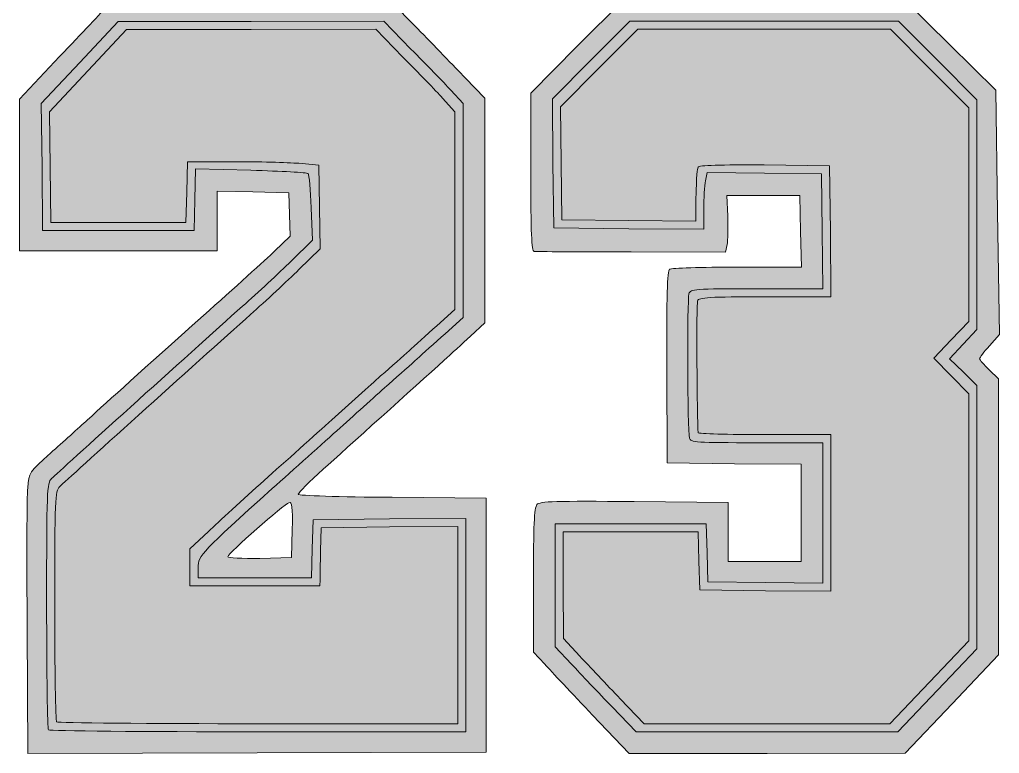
# Model space of a CAD drawing. Header units: centimetres. Extents: x 7.9 to 21.8, y 3.3 to 17.7.
# Drawn here: x 9.93 to 19.51, y 3.32 to 10.51 of the extents above; entities that cross this region are included whole.
import ezdxf

# ---------------------------------------------------------------- set-up
doc = ezdxf.new("R2010")
doc.units = ezdxf.units.CM
doc.header["$MEASUREMENT"] = 0
doc.layers.add('letras', color=7, linetype='Continuous')

msp = doc.modelspace()

# ---------------------------------------------------------------- hatches: boundary and pattern name
at = {"layer": 'letras', "true_color": 0xffffff}
h = msp.add_hatch(color=7, dxfattribs=at)
h.dxf.hatch_style = 2
edge = h.paths.add_edge_path()
edge.add_spline(control_points=[(10.0016, 4.5425), (9.9962, 5.2172), (9.9988, 5.8363), (10.0068, 5.9211), (10.02, 6.0719), (10.02, 6.0719), (10.2317, 6.2623), (10.3482, 6.3655), (10.5095, 6.511), (10.5915, 6.5852), (10.8058, 6.7836), (11.1181, 7.064), (11.7266, 7.6091), (12.0257, 7.8736), (12.3378, 8.1595), (12.4225, 8.2388), (12.4225, 8.2388), (12.5759, 8.3844), (12.5759, 8.3844), (12.5759, 8.3844), (12.5681, 8.5986), (12.5681, 8.5986), (12.5681, 8.5986), (12.56, 8.8103), (12.56, 8.8103), (12.56, 8.8103), (12.2109, 8.8183), (12.2109, 8.8183), (12.2109, 8.8183), (11.8589, 8.8261), (11.8589, 8.8261), (11.8589, 8.8261), (11.8589, 8.2414), (11.8589, 8.2414), (11.8589, 8.2414), (9.9274, 8.2414), (9.9274, 8.2414), (9.9274, 8.2414), (9.9274, 9.7283), (9.9274, 9.7283), (9.9274, 9.7283), (10.3191, 10.1438), (10.3191, 10.1438), (10.536, 10.3713), (10.7396, 10.5882), (10.7741, 10.6279), (10.7741, 10.6279), (10.8376, 10.7021), (10.8376, 10.7021), (10.8376, 10.7021), (13.5442, 10.7021), (13.5442, 10.7021), (13.5442, 10.7021), (13.822, 10.4163), (13.822, 10.4163), (13.973, 10.2603), (14.1846, 10.0432), (14.2878, 9.9348), (14.2878, 9.9348), (14.4783, 9.7363), (14.4783, 9.7363), (14.4783, 9.7363), (14.4783, 7.5351), (14.4783, 7.5351), (14.4783, 7.5351), (14.338, 7.4054), (14.338, 7.4054), (14.2614, 7.3339), (14.1449, 7.228), (14.0814, 7.1699), (13.7904, 6.9079), (13.1209, 6.3048), (12.8988, 6.1035), (12.7637, 5.9819), (12.6527, 5.8708), (12.6527, 5.8576), (12.6527, 5.8444), (13.0575, 5.8311), (13.5735, 5.8285), (13.5735, 5.8285), (14.4915, 5.8205), (14.4915, 5.8205), (14.4915, 5.8205), (14.4915, 3.3334), (14.4915, 3.3334), (14.4915, 3.3334), (12.2506, 3.3254), (12.2506, 3.3254), (12.2506, 3.3254), (10.0068, 3.3202), (10.0068, 3.3202), (10.0068, 3.3202), (10.0016, 4.5425), (10.0016, 4.5425)], knot_values=[0, 0, 0, 0, 1, 1, 1, 2, 2, 2, 3, 3, 3, 4, 4, 4, 5, 5, 5, 6, 6, 6, 7, 7, 7, 8, 8, 8, 9, 9, 9, 10, 10, 10, 11, 11, 11, 12, 12, 12, 13, 13, 13, 14, 14, 14, 15, 15, 15, 16, 16, 16, 17, 17, 17, 18, 18, 18, 19, 19, 19, 20, 20, 20, 21, 21, 21, 22, 22, 22, 23, 23, 23, 24, 24, 24, 25, 25, 25, 26, 26, 26, 27, 27, 27, 28, 28, 28, 29, 29, 29, 30, 30, 30, 31, 31, 31, 31], degree=3, periodic=1)
edge = h.paths.add_edge_path()
edge.add_spline(control_points=[(14.2137, 4.577), (14.2137, 4.577), (14.2137, 5.5427), (14.2137, 5.5427), (14.2137, 5.5427), (13.547, 5.5375), (13.547, 5.5375), (13.547, 5.5375), (12.8775, 5.5295), (12.8775, 5.5295), (12.8775, 5.5295), (12.8723, 5.3046), (12.8723, 5.3046), (12.8695, 5.1803), (12.8669, 5.0532), (12.8669, 5.0187), (12.8669, 5.0187), (12.8643, 4.9606), (12.8643, 4.9606), (12.8643, 4.9606), (11.5943, 4.9606), (11.5943, 4.9606), (11.5943, 4.9606), (11.5943, 5.323), (11.5943, 5.323), (11.5943, 5.323), (11.7743, 5.4924), (11.7743, 5.4924), (11.8721, 5.585), (12.1183, 5.8125), (12.3193, 5.9925), (12.523, 6.1751), (12.822, 6.4423), (12.9834, 6.5878), (13.1447, 6.7333), (13.359, 6.9265), (13.4596, 7.0164), (13.5629, 7.1063), (13.6871, 7.2176), (13.7374, 7.2625), (13.7878, 7.3102), (13.9094, 7.4186), (14.01, 7.5086), (14.01, 7.5086), (14.1872, 7.6674), (14.1872, 7.6674), (14.1872, 7.6674), (14.1872, 9.6041), (14.1872, 9.6041), (14.1872, 9.6041), (14.0656, 9.7363), (14.0656, 9.7363), (13.9994, 9.8105), (13.8248, 9.9903), (13.6765, 10.1384), (13.6765, 10.1384), (13.4119, 10.411), (13.4119, 10.411), (13.4119, 10.411), (12.1922, 10.4084), (12.1922, 10.4084), (12.1922, 10.4084), (10.9725, 10.4084), (10.9725, 10.4084), (10.9725, 10.4084), (10.5969, 10.0061), (10.5969, 10.0061), (10.5969, 10.0061), (10.2185, 9.6041), (10.2185, 9.6041), (10.2185, 9.6041), (10.2265, 9.0617), (10.2265, 9.0617), (10.2265, 9.0617), (10.2317, 8.5193), (10.2317, 8.5193), (10.2317, 8.5193), (11.5546, 8.5193), (11.5546, 8.5193), (11.5546, 8.5193), (11.5626, 8.8155), (11.5626, 8.8155), (11.5626, 8.8155), (11.5705, 9.1146), (11.5705, 9.1146), (11.5705, 9.1146), (12.015, 9.1146), (12.015, 9.1146), (12.2584, 9.1146), (12.5494, 9.1066), (12.6579, 9.0987), (12.6579, 9.0987), (12.8563, 9.0801), (12.8563, 9.0801), (12.8563, 9.0801), (12.8617, 8.67), (12.8617, 8.67), (12.8617, 8.67), (12.8669, 8.2599), (12.8669, 8.2599), (12.8669, 8.2599), (12.6607, 8.0588), (12.6607, 8.0588), (12.5468, 7.9478), (12.3352, 7.7494), (12.187, 7.6197), (11.6685, 7.154), (10.4063, 6.0163), (10.3191, 5.9316), (10.274, 5.8893), (10.2714, 5.8153), (10.2714, 4.7674), (10.2714, 4.151), (10.2794, 3.6377), (10.2899, 3.6297), (10.2979, 3.6192), (11.1868, 3.6112), (12.261, 3.6112), (12.261, 3.6112), (14.2137, 3.6112), (14.2137, 3.6112), (14.2137, 3.6112), (14.2137, 4.577), (14.2137, 4.577)], knot_values=[0, 0, 0, 0, 1, 1, 1, 2, 2, 2, 3, 3, 3, 4, 4, 4, 5, 5, 5, 6, 6, 6, 7, 7, 7, 8, 8, 8, 9, 9, 9, 10, 10, 10, 11, 11, 11, 12, 12, 12, 13, 13, 13, 14, 14, 14, 15, 15, 15, 16, 16, 16, 17, 17, 17, 18, 18, 18, 19, 19, 19, 20, 20, 20, 21, 21, 21, 22, 22, 22, 23, 23, 23, 24, 24, 24, 25, 25, 25, 26, 26, 26, 27, 27, 27, 28, 28, 28, 29, 29, 29, 30, 30, 30, 31, 31, 31, 32, 32, 32, 33, 33, 33, 34, 34, 34, 35, 35, 35, 36, 36, 36, 37, 37, 37, 38, 38, 38, 39, 39, 39, 40, 40, 40, 41, 41, 41, 41], degree=3, periodic=1)
edge = h.paths.add_edge_path()
edge.add_spline(control_points=[(12.5945, 5.511), (12.5997, 5.7385), (12.5945, 5.7834), (12.5627, 5.7756), (12.5178, 5.765), (11.9647, 5.2781), (11.9647, 5.2464), (11.9647, 5.2358), (12.105, 5.2278), (12.277, 5.2304), (12.277, 5.2304), (12.5865, 5.2384), (12.5865, 5.2384), (12.5865, 5.2384), (12.5945, 5.511), (12.5945, 5.511)], knot_values=[0, 0, 0, 0, 1, 1, 1, 2, 2, 2, 3, 3, 3, 4, 4, 4, 5, 5, 5, 5], degree=3, periodic=1)
h = msp.add_hatch(color=7, dxfattribs=at)
h.dxf.hatch_style = 2
edge = h.paths.add_edge_path()
edge.add_spline(control_points=[(15.534, 3.6958), (15.3356, 3.9049), (15.1265, 4.1272), (15.0656, 4.1933), (15.0656, 4.1933), (14.9545, 4.3124), (14.9545, 4.3124), (14.9545, 4.3124), (14.9545, 5.0161), (14.9545, 5.0161), (14.9545, 5.5401), (14.9625, 5.7279), (14.989, 5.757), (15.0155, 5.7888), (15.1662, 5.794), (15.9415, 5.786), (15.9415, 5.786), (16.8595, 5.7782), (16.8595, 5.7782), (16.8595, 5.7782), (16.8595, 5.1987), (16.8595, 5.1987), (16.8595, 5.1987), (17.5739, 5.1987), (17.5739, 5.1987), (17.5739, 5.1987), (17.5739, 6.1512), (17.5739, 6.1512), (17.5739, 6.1512), (16.9205, 6.1565), (16.9205, 6.1565), (16.9205, 6.1565), (16.2642, 6.1645), (16.2642, 6.1645), (16.2642, 6.1645), (16.259, 7.1037), (16.259, 7.1037), (16.2562, 7.789), (16.2642, 8.0482), (16.2855, 8.0615), (16.3039, 8.0721), (16.6002, 8.0827), (16.9469, 8.0827), (16.9469, 8.0827), (17.5765, 8.0827), (17.5765, 8.0827), (17.5765, 8.0827), (17.5687, 8.4319), (17.5687, 8.4319), (17.5687, 8.4319), (17.5607, 8.7838), (17.5607, 8.7838), (17.5607, 8.7838), (16.8463, 8.7838), (16.8463, 8.7838), (16.8463, 8.7838), (16.8569, 8.5802), (16.8569, 8.5802), (16.8595, 8.4663), (16.8569, 8.3421), (16.8489, 8.3024), (16.8489, 8.3024), (16.8331, 8.2282), (16.8331, 8.2282), (16.8331, 8.2282), (15.9122, 8.2308), (15.9122, 8.2308), (15.4069, 8.2308), (14.9784, 8.2334), (14.9625, 8.2362), (14.9361, 8.2414), (14.9281, 8.416), (14.9281, 9.014), (14.9281, 9.014), (14.9281, 9.7866), (14.9281, 9.7866), (14.9281, 9.7866), (15.3831, 10.2443), (15.3831, 10.2443), (15.3831, 10.2443), (15.8383, 10.7021), (15.8383, 10.7021), (15.8383, 10.7021), (18.5819, 10.7021), (18.5819, 10.7021), (18.5819, 10.7021), (19.0291, 10.2575), (19.0291, 10.2575), (19.0291, 10.2575), (19.4789, 9.8157), (19.4789, 9.8157), (19.4789, 9.8157), (19.4947, 8.6199), (19.4947, 8.6199), (19.4947, 8.6199), (19.5134, 7.4238), (19.5134, 7.4238), (19.5134, 7.4238), (19.4154, 7.3128), (19.4154, 7.3128), (19.3625, 7.2519), (19.3202, 7.1937), (19.3202, 7.1831), (19.3202, 7.1751), (19.3625, 7.1276), (19.4128, 7.0773), (19.4128, 7.0773), (19.5054, 6.9873), (19.5054, 6.9873), (19.5054, 6.9873), (19.5054, 4.2859), (19.5054, 4.2859), (19.5054, 4.2859), (19.0503, 3.8045), (19.0503, 3.8045), (19.0503, 3.8045), (18.5925, 3.3228), (18.5925, 3.3228), (18.5925, 3.3228), (17.2406, 3.3202), (17.2406, 3.3202), (17.2406, 3.3202), (15.8912, 3.3202), (15.8912, 3.3202), (15.8912, 3.3202), (15.534, 3.6958), (15.534, 3.6958)], knot_values=[0, 0, 0, 0, 1, 1, 1, 2, 2, 2, 3, 3, 3, 4, 4, 4, 5, 5, 5, 6, 6, 6, 7, 7, 7, 8, 8, 8, 9, 9, 9, 10, 10, 10, 11, 11, 11, 12, 12, 12, 13, 13, 13, 14, 14, 14, 15, 15, 15, 16, 16, 16, 17, 17, 17, 18, 18, 18, 19, 19, 19, 20, 20, 20, 21, 21, 21, 22, 22, 22, 23, 23, 23, 24, 24, 24, 25, 25, 25, 26, 26, 26, 27, 27, 27, 28, 28, 28, 29, 29, 29, 30, 30, 30, 31, 31, 31, 32, 32, 32, 33, 33, 33, 34, 34, 34, 35, 35, 35, 36, 36, 36, 37, 37, 37, 38, 38, 38, 39, 39, 39, 40, 40, 40, 41, 41, 41, 42, 42, 42, 42], degree=3, periodic=1)
edge = h.paths.add_edge_path()
edge.add_spline(control_points=[(18.8281, 4.0187), (18.8281, 4.0187), (19.2143, 4.4234), (19.2143, 4.4234), (19.2143, 4.4234), (19.2143, 6.8418), (19.2143, 6.8418), (19.2143, 6.8418), (19.0423, 7.0164), (19.0423, 7.0164), (19.0423, 7.0164), (18.8704, 7.1911), (18.8704, 7.1911), (18.8704, 7.1911), (19.0423, 7.3709), (19.0423, 7.3709), (19.0423, 7.3709), (19.2143, 7.5483), (19.2143, 7.5483), (19.2143, 7.5483), (19.2143, 9.6411), (19.2143, 9.6411), (19.2143, 9.6411), (18.8307, 10.0274), (18.8307, 10.0274), (18.8307, 10.0274), (18.447, 10.411), (18.447, 10.411), (18.447, 10.411), (15.9758, 10.411), (15.9758, 10.411), (15.9758, 10.411), (15.5975, 10.0326), (15.5975, 10.0326), (15.5975, 10.0326), (15.2191, 9.6517), (15.2191, 9.6517), (15.2191, 9.6517), (15.2243, 9.0987), (15.2243, 9.0987), (15.2243, 9.0987), (15.2323, 8.5457), (15.2323, 8.5457), (15.2323, 8.5457), (15.8886, 8.5377), (15.8886, 8.5377), (15.8886, 8.5377), (16.542, 8.5325), (16.542, 8.5325), (16.542, 8.5325), (16.5446, 8.7574), (16.5446, 8.7574), (16.5472, 8.8817), (16.5526, 8.9929), (16.5553, 9.0087), (16.5579, 9.022), (16.5633, 9.0484), (16.5659, 9.0617), (16.5685, 9.0801), (16.7908, 9.0855), (17.2115, 9.0829), (17.2115, 9.0829), (17.8517, 9.0749), (17.8517, 9.0749), (17.8517, 9.0749), (17.8597, 8.4319), (17.8597, 8.4319), (17.8597, 8.4319), (17.8649, 7.7917), (17.8649, 7.7917), (17.8649, 7.7917), (17.2193, 7.7917), (17.2193, 7.7917), (16.6795, 7.7917), (16.5711, 7.7864), (16.5605, 7.752), (16.5472, 7.7255), (16.5553, 6.5984), (16.5659, 6.4607), (16.5685, 6.4503), (16.8595, 6.4423), (17.2167, 6.4423), (17.2167, 6.4423), (17.8649, 6.4423), (17.8649, 6.4423), (17.8649, 6.4423), (17.8649, 4.9077), (17.8649, 4.9077), (17.8649, 4.9077), (17.2247, 4.9129), (17.2247, 4.9129), (17.2247, 4.9129), (16.5817, 4.9209), (16.5817, 4.9209), (16.5817, 4.9209), (16.5737, 5.204), (16.5737, 5.204), (16.5737, 5.204), (16.5659, 5.4898), (16.5659, 5.4898), (16.5659, 5.4898), (15.2456, 5.4898), (15.2456, 5.4898), (15.2456, 5.4898), (15.2456, 4.9658), (15.2456, 4.9658), (15.2456, 4.9658), (15.2482, 4.4447), (15.2482, 4.4447), (15.2482, 4.4447), (15.4069, 4.2727), (15.4069, 4.2727), (15.4969, 4.1775), (15.6741, 3.9897), (15.8038, 3.8546), (15.8038, 3.8546), (16.0393, 3.6112), (16.0393, 3.6112), (16.0393, 3.6112), (18.4418, 3.6112), (18.4418, 3.6112), (18.4418, 3.6112), (18.8281, 4.0187), (18.8281, 4.0187)], knot_values=[0, 0, 0, 0, 1, 1, 1, 2, 2, 2, 3, 3, 3, 4, 4, 4, 5, 5, 5, 6, 6, 6, 7, 7, 7, 8, 8, 8, 9, 9, 9, 10, 10, 10, 11, 11, 11, 12, 12, 12, 13, 13, 13, 14, 14, 14, 15, 15, 15, 16, 16, 16, 17, 17, 17, 18, 18, 18, 19, 19, 19, 20, 20, 20, 21, 21, 21, 22, 22, 22, 23, 23, 23, 24, 24, 24, 25, 25, 25, 26, 26, 26, 27, 27, 27, 28, 28, 28, 29, 29, 29, 30, 30, 30, 31, 31, 31, 32, 32, 32, 33, 33, 33, 34, 34, 34, 35, 35, 35, 36, 36, 36, 37, 37, 37, 38, 38, 38, 39, 39, 39, 40, 40, 40, 41, 41, 41, 41], degree=3, periodic=1)
at = {"layer": 'letras', "true_color": 0xff0000}
h = msp.add_hatch(color=1, dxfattribs=at)
h.dxf.hatch_style = 2
edge = h.paths.add_edge_path()
edge.add_spline(control_points=[(10.2105, 3.5503), (10.2, 3.5583), (10.192, 4.1059), (10.192, 4.7674), (10.192, 5.8947), (10.1946, 5.9686), (10.2397, 6.0109), (10.3269, 6.0957), (11.5891, 7.2334), (12.1076, 7.699), (12.2558, 7.8287), (12.4674, 8.0272), (12.5839, 8.1408), (12.5839, 8.1408), (12.793, 8.3447), (12.793, 8.3447), (12.793, 8.3447), (12.7797, 8.6622), (12.7797, 8.6622), (12.7743, 8.8368), (12.7611, 8.9903), (12.7505, 8.9981), (12.74, 9.0087), (12.4887, 9.022), (12.1896, 9.03), (12.1896, 9.03), (11.6498, 9.0432), (11.6498, 9.0432), (11.6498, 9.0432), (11.642, 8.7415), (11.642, 8.7415), (11.642, 8.7415), (11.634, 8.4399), (11.634, 8.4399), (11.634, 8.4399), (10.1523, 8.4399), (10.1523, 8.4399), (10.1523, 8.4399), (10.1471, 9.0617), (10.1471, 9.0617), (10.1471, 9.0617), (10.1391, 9.6834), (10.1391, 9.6834), (10.1391, 9.6834), (10.5175, 10.0855), (10.5175, 10.0855), (10.5175, 10.0855), (10.8932, 10.4878), (10.8932, 10.4878), (10.8932, 10.4878), (12.1922, 10.4878), (12.1922, 10.4878), (12.1922, 10.4878), (13.4913, 10.4904), (13.4913, 10.4904), (13.4913, 10.4904), (13.7559, 10.2178), (13.7559, 10.2178), (13.9042, 10.0697), (14.0788, 9.8899), (14.1449, 9.8157), (14.1449, 9.8157), (14.2666, 9.6834), (14.2666, 9.6834), (14.2666, 9.6834), (14.2666, 7.588), (14.2666, 7.588), (14.2666, 7.588), (14.0894, 7.4292), (14.0894, 7.4292), (13.9888, 7.3393), (13.8671, 7.2308), (13.8168, 7.1831), (13.7665, 7.1382), (13.6422, 7.027), (13.539, 6.937), (13.4384, 6.8472), (13.2241, 6.6539), (13.0628, 6.5084), (12.9014, 6.3629), (12.6023, 6.0957), (12.3987, 5.9131), (11.716, 5.2993), (11.6737, 5.2569), (11.6737, 5.1406), (11.6737, 5.1406), (11.6737, 5.04), (11.6737, 5.04), (11.6737, 5.04), (12.7823, 5.04), (12.7823, 5.04), (12.7823, 5.04), (12.7902, 5.323), (12.7902, 5.323), (12.7902, 5.323), (12.7982, 5.6088), (12.7982, 5.6088), (12.7982, 5.6088), (13.547, 5.6168), (13.547, 5.6168), (13.547, 5.6168), (14.2931, 5.6221), (14.2931, 5.6221), (14.2931, 5.6221), (14.2931, 3.5319), (14.2931, 3.5319), (14.2931, 3.5319), (12.261, 3.5319), (12.261, 3.5319), (11.1419, 3.5319), (10.2185, 3.5399), (10.2105, 3.5503), (10.2105, 3.5503), (10.2105, 3.5503), (10.2105, 3.5503)], knot_values=[0, 0, 0, 0, 1, 1, 1, 2, 2, 2, 3, 3, 3, 4, 4, 4, 5, 5, 5, 6, 6, 6, 7, 7, 7, 8, 8, 8, 9, 9, 9, 10, 10, 10, 11, 11, 11, 12, 12, 12, 13, 13, 13, 14, 14, 14, 15, 15, 15, 16, 16, 16, 17, 17, 17, 18, 18, 18, 19, 19, 19, 20, 20, 20, 21, 21, 21, 22, 22, 22, 23, 23, 23, 24, 24, 24, 25, 25, 25, 26, 26, 26, 27, 27, 27, 28, 28, 28, 29, 29, 29, 30, 30, 30, 31, 31, 31, 32, 32, 32, 33, 33, 33, 34, 34, 34, 35, 35, 35, 36, 36, 36, 37, 37, 37, 38, 38, 38, 38], degree=3, periodic=1)
h = msp.add_hatch(color=1, dxfattribs=at)
h.dxf.hatch_style = 2
edge = h.paths.add_edge_path()
edge.add_spline(control_points=[(15.7244, 3.7752), (15.5947, 3.9103), (15.4175, 4.0981), (15.3276, 4.1933), (15.3276, 4.1933), (15.1688, 4.3653), (15.1688, 4.3653), (15.1688, 4.3653), (15.1662, 4.9658), (15.1662, 4.9658), (15.1662, 4.9658), (15.1662, 5.5692), (15.1662, 5.5692), (15.1662, 5.5692), (16.6453, 5.5692), (16.6453, 5.5692), (16.6453, 5.5692), (16.6531, 5.2833), (16.6531, 5.2833), (16.6531, 5.2833), (16.6611, 5.0003), (16.6611, 5.0003), (16.6611, 5.0003), (17.2247, 4.9923), (17.2247, 4.9923), (17.2247, 4.9923), (17.7856, 4.9871), (17.7856, 4.9871), (17.7856, 4.9871), (17.7856, 6.3629), (17.7856, 6.3629), (17.7856, 6.3629), (17.14, 6.3629), (17.14, 6.3629), (16.5446, 6.3629), (16.4917, 6.3655), (16.4811, 6.4078), (16.4627, 6.4846), (16.4574, 7.7626), (16.4759, 7.8207), (16.4917, 7.8684), (16.5236, 7.871), (17.14, 7.871), (17.14, 7.871), (17.7856, 7.871), (17.7856, 7.871), (17.7856, 7.871), (17.7803, 8.4319), (17.7803, 8.4319), (17.7803, 8.4319), (17.7723, 8.9955), (17.7723, 8.9955), (17.7723, 8.9955), (17.2141, 9.0035), (17.2141, 9.0035), (17.2141, 9.0035), (16.6559, 9.0087), (16.6559, 9.0087), (16.6559, 9.0087), (16.6372, 8.9268), (16.6372, 8.9268), (16.6294, 8.8817), (16.6214, 8.7548), (16.6214, 8.6489), (16.6214, 8.6489), (16.6214, 8.4531), (16.6214, 8.4531), (16.6214, 8.4531), (15.8886, 8.4583), (15.8886, 8.4583), (15.8886, 8.4583), (15.153, 8.4663), (15.153, 8.4663), (15.153, 8.4663), (15.145, 9.0987), (15.145, 9.0987), (15.145, 9.0987), (15.1397, 9.7311), (15.1397, 9.7311), (15.1397, 9.7311), (15.5182, 10.112), (15.5182, 10.112), (15.5182, 10.112), (15.8964, 10.4904), (15.8964, 10.4904), (15.8964, 10.4904), (18.5264, 10.4904), (18.5264, 10.4904), (18.5264, 10.4904), (18.91, 10.1068), (18.91, 10.1068), (18.91, 10.1068), (19.2937, 9.7205), (19.2937, 9.7205), (19.2937, 9.7205), (19.2937, 7.4715), (19.2937, 7.4715), (19.2937, 7.4715), (19.0239, 7.1857), (19.0239, 7.1857), (19.0239, 7.1857), (19.1588, 7.056), (19.1588, 7.056), (19.1588, 7.056), (19.2937, 6.9237), (19.2937, 6.9237), (19.2937, 6.9237), (19.2937, 4.3441), (19.2937, 4.3441), (19.2937, 4.3441), (18.9074, 3.9394), (18.9074, 3.9394), (18.9074, 3.9394), (18.5212, 3.5319), (18.5212, 3.5319), (18.5212, 3.5319), (15.9599, 3.5319), (15.9599, 3.5319), (15.9599, 3.5319), (15.7244, 3.7752), (15.7244, 3.7752)], knot_values=[0, 0, 0, 0, 1, 1, 1, 2, 2, 2, 3, 3, 3, 4, 4, 4, 5, 5, 5, 6, 6, 6, 7, 7, 7, 8, 8, 8, 9, 9, 9, 10, 10, 10, 11, 11, 11, 12, 12, 12, 13, 13, 13, 14, 14, 14, 15, 15, 15, 16, 16, 16, 17, 17, 17, 18, 18, 18, 19, 19, 19, 20, 20, 20, 21, 21, 21, 22, 22, 22, 23, 23, 23, 24, 24, 24, 25, 25, 25, 26, 26, 26, 27, 27, 27, 28, 28, 28, 29, 29, 29, 30, 30, 30, 31, 31, 31, 32, 32, 32, 33, 33, 33, 34, 34, 34, 35, 35, 35, 36, 36, 36, 37, 37, 37, 38, 38, 38, 39, 39, 39, 40, 40, 40, 40], degree=3, periodic=1)

# ---------------------------------------------------------------- linework, layer by layer
at = {"layer": 'letras', "lineweight": 0}
for points in [[(12.5945, 5.511), (12.5945, 5.511)], [(18.8281, 4.0187), (18.8281, 4.0187)], [(15.7244, 3.7752), (15.7244, 3.7752)], [(10.2105, 3.5503), (10.2105, 3.5503)]]:
    msp.add_lwpolyline(points, dxfattribs=at)
for points, knots in [([(10.0016, 4.5425), (9.9962, 5.2172), (9.9988, 5.8363), (10.0068, 5.9211), (10.02, 6.0719), (10.02, 6.0719), (10.2317, 6.2623), (10.3482, 6.3655), (10.5095, 6.511), (10.5915, 6.5852), (10.8058, 6.7836), (11.1181, 7.064), (11.7266, 7.6091), (12.0257, 7.8736), (12.3378, 8.1595), (12.4225, 8.2388), (12.4225, 8.2388), (12.5759, 8.3844), (12.5759, 8.3844), (12.5759, 8.3844), (12.5681, 8.5986), (12.5681, 8.5986), (12.5681, 8.5986), (12.56, 8.8103), (12.56, 8.8103), (12.56, 8.8103), (12.2109, 8.8183), (12.2109, 8.8183), (12.2109, 8.8183), (11.8589, 8.8261), (11.8589, 8.8261), (11.8589, 8.8261), (11.8589, 8.2414), (11.8589, 8.2414), (11.8589, 8.2414), (9.9274, 8.2414), (9.9274, 8.2414), (9.9274, 8.2414), (9.9274, 9.7283), (9.9274, 9.7283), (9.9274, 9.7283), (10.3191, 10.1438), (10.3191, 10.1438), (10.536, 10.3713), (10.7396, 10.5882), (10.7741, 10.6279), (10.7741, 10.6279), (10.8376, 10.7021), (10.8376, 10.7021), (10.8376, 10.7021), (13.5442, 10.7021), (13.5442, 10.7021), (13.5442, 10.7021), (13.822, 10.4163), (13.822, 10.4163), (13.973, 10.2603), (14.1846, 10.0432), (14.2878, 9.9348), (14.2878, 9.9348), (14.4783, 9.7363), (14.4783, 9.7363), (14.4783, 9.7363), (14.4783, 7.5351), (14.4783, 7.5351), (14.4783, 7.5351), (14.338, 7.4054), (14.338, 7.4054), (14.2614, 7.3339), (14.1449, 7.228), (14.0814, 7.1699), (13.7904, 6.9079), (13.1209, 6.3048), (12.8988, 6.1035), (12.7637, 5.9819), (12.6527, 5.8708), (12.6527, 5.8576), (12.6527, 5.8444), (13.0575, 5.8311), (13.5735, 5.8285), (13.5735, 5.8285), (14.4915, 5.8205), (14.4915, 5.8205), (14.4915, 5.8205), (14.4915, 3.3334), (14.4915, 3.3334), (14.4915, 3.3334), (12.2506, 3.3254), (12.2506, 3.3254), (12.2506, 3.3254), (10.0068, 3.3202), (10.0068, 3.3202), (10.0068, 3.3202), (10.0016, 4.5425), (10.0016, 4.5425)], [0, 0, 0, 0, 1, 1, 1, 2, 2, 2, 3, 3, 3, 4, 4, 4, 5, 5, 5, 6, 6, 6, 7, 7, 7, 8, 8, 8, 9, 9, 9, 10, 10, 10, 11, 11, 11, 12, 12, 12, 13, 13, 13, 14, 14, 14, 15, 15, 15, 16, 16, 16, 17, 17, 17, 18, 18, 18, 19, 19, 19, 20, 20, 20, 21, 21, 21, 22, 22, 22, 23, 23, 23, 24, 24, 24, 25, 25, 25, 26, 26, 26, 27, 27, 27, 28, 28, 28, 29, 29, 29, 30, 30, 30, 31, 31, 31, 31]), ([(15.534, 3.6958), (15.3356, 3.9049), (15.1265, 4.1272), (15.0656, 4.1933), (15.0656, 4.1933), (14.9545, 4.3124), (14.9545, 4.3124), (14.9545, 4.3124), (14.9545, 5.0161), (14.9545, 5.0161), (14.9545, 5.5401), (14.9625, 5.7279), (14.989, 5.757), (15.0155, 5.7888), (15.1662, 5.794), (15.9415, 5.786), (15.9415, 5.786), (16.8595, 5.7782), (16.8595, 5.7782), (16.8595, 5.7782), (16.8595, 5.1987), (16.8595, 5.1987), (16.8595, 5.1987), (17.5739, 5.1987), (17.5739, 5.1987), (17.5739, 5.1987), (17.5739, 6.1512), (17.5739, 6.1512), (17.5739, 6.1512), (16.9205, 6.1565), (16.9205, 6.1565), (16.9205, 6.1565), (16.2642, 6.1645), (16.2642, 6.1645), (16.2642, 6.1645), (16.259, 7.1037), (16.259, 7.1037), (16.2562, 7.789), (16.2642, 8.0482), (16.2855, 8.0615), (16.3039, 8.0721), (16.6002, 8.0827), (16.9469, 8.0827), (16.9469, 8.0827), (17.5765, 8.0827), (17.5765, 8.0827), (17.5765, 8.0827), (17.5687, 8.4319), (17.5687, 8.4319), (17.5687, 8.4319), (17.5607, 8.7838), (17.5607, 8.7838), (17.5607, 8.7838), (16.8463, 8.7838), (16.8463, 8.7838), (16.8463, 8.7838), (16.8569, 8.5802), (16.8569, 8.5802), (16.8595, 8.4663), (16.8569, 8.3421), (16.8489, 8.3024), (16.8489, 8.3024), (16.8331, 8.2282), (16.8331, 8.2282), (16.8331, 8.2282), (15.9122, 8.2308), (15.9122, 8.2308), (15.4069, 8.2308), (14.9784, 8.2334), (14.9625, 8.2362), (14.9361, 8.2414), (14.9281, 8.416), (14.9281, 9.014), (14.9281, 9.014), (14.9281, 9.7866), (14.9281, 9.7866), (14.9281, 9.7866), (15.3831, 10.2443), (15.3831, 10.2443), (15.3831, 10.2443), (15.8383, 10.7021), (15.8383, 10.7021), (15.8383, 10.7021), (18.5819, 10.7021), (18.5819, 10.7021), (18.5819, 10.7021), (19.0291, 10.2575), (19.0291, 10.2575), (19.0291, 10.2575), (19.4789, 9.8157), (19.4789, 9.8157), (19.4789, 9.8157), (19.4947, 8.6199), (19.4947, 8.6199), (19.4947, 8.6199), (19.5134, 7.4238), (19.5134, 7.4238), (19.5134, 7.4238), (19.4154, 7.3128), (19.4154, 7.3128), (19.3625, 7.2519), (19.3202, 7.1937), (19.3202, 7.1831), (19.3202, 7.1751), (19.3625, 7.1276), (19.4128, 7.0773), (19.4128, 7.0773), (19.5054, 6.9873), (19.5054, 6.9873), (19.5054, 6.9873), (19.5054, 4.2859), (19.5054, 4.2859), (19.5054, 4.2859), (19.0503, 3.8045), (19.0503, 3.8045), (19.0503, 3.8045), (18.5925, 3.3228), (18.5925, 3.3228), (18.5925, 3.3228), (17.2406, 3.3202), (17.2406, 3.3202), (17.2406, 3.3202), (15.8912, 3.3202), (15.8912, 3.3202), (15.8912, 3.3202), (15.534, 3.6958), (15.534, 3.6958)], [0, 0, 0, 0, 1, 1, 1, 2, 2, 2, 3, 3, 3, 4, 4, 4, 5, 5, 5, 6, 6, 6, 7, 7, 7, 8, 8, 8, 9, 9, 9, 10, 10, 10, 11, 11, 11, 12, 12, 12, 13, 13, 13, 14, 14, 14, 15, 15, 15, 16, 16, 16, 17, 17, 17, 18, 18, 18, 19, 19, 19, 20, 20, 20, 21, 21, 21, 22, 22, 22, 23, 23, 23, 24, 24, 24, 25, 25, 25, 26, 26, 26, 27, 27, 27, 28, 28, 28, 29, 29, 29, 30, 30, 30, 31, 31, 31, 32, 32, 32, 33, 33, 33, 34, 34, 34, 35, 35, 35, 36, 36, 36, 37, 37, 37, 38, 38, 38, 39, 39, 39, 40, 40, 40, 41, 41, 41, 42, 42, 42, 42]), ([(10.2105, 3.5503), (10.2, 3.5583), (10.192, 4.1059), (10.192, 4.7674), (10.192, 5.8947), (10.1946, 5.9686), (10.2397, 6.0109), (10.3269, 6.0957), (11.5891, 7.2334), (12.1076, 7.699), (12.2558, 7.8287), (12.4674, 8.0272), (12.5839, 8.1408), (12.5839, 8.1408), (12.793, 8.3447), (12.793, 8.3447), (12.793, 8.3447), (12.7797, 8.6622), (12.7797, 8.6622), (12.7743, 8.8368), (12.7611, 8.9903), (12.7505, 8.9981), (12.74, 9.0087), (12.4887, 9.022), (12.1896, 9.03), (12.1896, 9.03), (11.6498, 9.0432), (11.6498, 9.0432), (11.6498, 9.0432), (11.642, 8.7415), (11.642, 8.7415), (11.642, 8.7415), (11.634, 8.4399), (11.634, 8.4399), (11.634, 8.4399), (10.1523, 8.4399), (10.1523, 8.4399), (10.1523, 8.4399), (10.1471, 9.0617), (10.1471, 9.0617), (10.1471, 9.0617), (10.1391, 9.6834), (10.1391, 9.6834), (10.1391, 9.6834), (10.5175, 10.0855), (10.5175, 10.0855), (10.5175, 10.0855), (10.8932, 10.4878), (10.8932, 10.4878), (10.8932, 10.4878), (12.1922, 10.4878), (12.1922, 10.4878), (12.1922, 10.4878), (13.4913, 10.4904), (13.4913, 10.4904), (13.4913, 10.4904), (13.7559, 10.2178), (13.7559, 10.2178), (13.9042, 10.0697), (14.0788, 9.8899), (14.1449, 9.8157), (14.1449, 9.8157), (14.2666, 9.6834), (14.2666, 9.6834), (14.2666, 9.6834), (14.2666, 7.588), (14.2666, 7.588), (14.2666, 7.588), (14.0894, 7.4292), (14.0894, 7.4292), (13.9888, 7.3393), (13.8671, 7.2308), (13.8168, 7.1831), (13.7665, 7.1382), (13.6422, 7.027), (13.539, 6.937), (13.4384, 6.8472), (13.2241, 6.6539), (13.0628, 6.5084), (12.9014, 6.3629), (12.6023, 6.0957), (12.3987, 5.9131), (11.716, 5.2993), (11.6737, 5.2569), (11.6737, 5.1406), (11.6737, 5.1406), (11.6737, 5.04), (11.6737, 5.04), (11.6737, 5.04), (12.7823, 5.04), (12.7823, 5.04), (12.7823, 5.04), (12.7902, 5.323), (12.7902, 5.323), (12.7902, 5.323), (12.7982, 5.6088), (12.7982, 5.6088), (12.7982, 5.6088), (13.547, 5.6168), (13.547, 5.6168), (13.547, 5.6168), (14.2931, 5.6221), (14.2931, 5.6221), (14.2931, 5.6221), (14.2931, 3.5319), (14.2931, 3.5319), (14.2931, 3.5319), (12.261, 3.5319), (12.261, 3.5319), (11.1419, 3.5319), (10.2185, 3.5399), (10.2105, 3.5503), (10.2105, 3.5503), (10.2105, 3.5503), (10.2105, 3.5503)], [0, 0, 0, 0, 1, 1, 1, 2, 2, 2, 3, 3, 3, 4, 4, 4, 5, 5, 5, 6, 6, 6, 7, 7, 7, 8, 8, 8, 9, 9, 9, 10, 10, 10, 11, 11, 11, 12, 12, 12, 13, 13, 13, 14, 14, 14, 15, 15, 15, 16, 16, 16, 17, 17, 17, 18, 18, 18, 19, 19, 19, 20, 20, 20, 21, 21, 21, 22, 22, 22, 23, 23, 23, 24, 24, 24, 25, 25, 25, 26, 26, 26, 27, 27, 27, 28, 28, 28, 29, 29, 29, 30, 30, 30, 31, 31, 31, 32, 32, 32, 33, 33, 33, 34, 34, 34, 35, 35, 35, 36, 36, 36, 37, 37, 37, 38, 38, 38, 38]), ([(15.7244, 3.7752), (15.5947, 3.9103), (15.4175, 4.0981), (15.3276, 4.1933), (15.3276, 4.1933), (15.1688, 4.3653), (15.1688, 4.3653), (15.1688, 4.3653), (15.1662, 4.9658), (15.1662, 4.9658), (15.1662, 4.9658), (15.1662, 5.5692), (15.1662, 5.5692), (15.1662, 5.5692), (16.6453, 5.5692), (16.6453, 5.5692), (16.6453, 5.5692), (16.6531, 5.2833), (16.6531, 5.2833), (16.6531, 5.2833), (16.6611, 5.0003), (16.6611, 5.0003), (16.6611, 5.0003), (17.2247, 4.9923), (17.2247, 4.9923), (17.2247, 4.9923), (17.7856, 4.9871), (17.7856, 4.9871), (17.7856, 4.9871), (17.7856, 6.3629), (17.7856, 6.3629), (17.7856, 6.3629), (17.14, 6.3629), (17.14, 6.3629), (16.5446, 6.3629), (16.4917, 6.3655), (16.4811, 6.4078), (16.4627, 6.4846), (16.4574, 7.7626), (16.4759, 7.8207), (16.4917, 7.8684), (16.5236, 7.871), (17.14, 7.871), (17.14, 7.871), (17.7856, 7.871), (17.7856, 7.871), (17.7856, 7.871), (17.7803, 8.4319), (17.7803, 8.4319), (17.7803, 8.4319), (17.7723, 8.9955), (17.7723, 8.9955), (17.7723, 8.9955), (17.2141, 9.0035), (17.2141, 9.0035), (17.2141, 9.0035), (16.6559, 9.0087), (16.6559, 9.0087), (16.6559, 9.0087), (16.6372, 8.9268), (16.6372, 8.9268), (16.6294, 8.8817), (16.6214, 8.7548), (16.6214, 8.6489), (16.6214, 8.6489), (16.6214, 8.4531), (16.6214, 8.4531), (16.6214, 8.4531), (15.8886, 8.4583), (15.8886, 8.4583), (15.8886, 8.4583), (15.153, 8.4663), (15.153, 8.4663), (15.153, 8.4663), (15.145, 9.0987), (15.145, 9.0987), (15.145, 9.0987), (15.1397, 9.7311), (15.1397, 9.7311), (15.1397, 9.7311), (15.5182, 10.112), (15.5182, 10.112), (15.5182, 10.112), (15.8964, 10.4904), (15.8964, 10.4904), (15.8964, 10.4904), (18.5264, 10.4904), (18.5264, 10.4904), (18.5264, 10.4904), (18.91, 10.1068), (18.91, 10.1068), (18.91, 10.1068), (19.2937, 9.7205), (19.2937, 9.7205), (19.2937, 9.7205), (19.2937, 7.4715), (19.2937, 7.4715), (19.2937, 7.4715), (19.0239, 7.1857), (19.0239, 7.1857), (19.0239, 7.1857), (19.1588, 7.056), (19.1588, 7.056), (19.1588, 7.056), (19.2937, 6.9237), (19.2937, 6.9237), (19.2937, 6.9237), (19.2937, 4.3441), (19.2937, 4.3441), (19.2937, 4.3441), (18.9074, 3.9394), (18.9074, 3.9394), (18.9074, 3.9394), (18.5212, 3.5319), (18.5212, 3.5319), (18.5212, 3.5319), (15.9599, 3.5319), (15.9599, 3.5319), (15.9599, 3.5319), (15.7244, 3.7752), (15.7244, 3.7752)], [0, 0, 0, 0, 1, 1, 1, 2, 2, 2, 3, 3, 3, 4, 4, 4, 5, 5, 5, 6, 6, 6, 7, 7, 7, 8, 8, 8, 9, 9, 9, 10, 10, 10, 11, 11, 11, 12, 12, 12, 13, 13, 13, 14, 14, 14, 15, 15, 15, 16, 16, 16, 17, 17, 17, 18, 18, 18, 19, 19, 19, 20, 20, 20, 21, 21, 21, 22, 22, 22, 23, 23, 23, 24, 24, 24, 25, 25, 25, 26, 26, 26, 27, 27, 27, 28, 28, 28, 29, 29, 29, 30, 30, 30, 31, 31, 31, 32, 32, 32, 33, 33, 33, 34, 34, 34, 35, 35, 35, 36, 36, 36, 37, 37, 37, 38, 38, 38, 39, 39, 39, 40, 40, 40, 40]), ([(14.2137, 4.577), (14.2137, 4.577), (14.2137, 5.5427), (14.2137, 5.5427), (14.2137, 5.5427), (13.547, 5.5375), (13.547, 5.5375), (13.547, 5.5375), (12.8775, 5.5295), (12.8775, 5.5295), (12.8775, 5.5295), (12.8723, 5.3046), (12.8723, 5.3046), (12.8695, 5.1803), (12.8669, 5.0532), (12.8669, 5.0187), (12.8669, 5.0187), (12.8643, 4.9606), (12.8643, 4.9606), (12.8643, 4.9606), (11.5943, 4.9606), (11.5943, 4.9606), (11.5943, 4.9606), (11.5943, 5.323), (11.5943, 5.323), (11.5943, 5.323), (11.7743, 5.4924), (11.7743, 5.4924), (11.8721, 5.585), (12.1183, 5.8125), (12.3193, 5.9925), (12.523, 6.1751), (12.822, 6.4423), (12.9834, 6.5878), (13.1447, 6.7333), (13.359, 6.9265), (13.4596, 7.0164), (13.5629, 7.1063), (13.6871, 7.2176), (13.7374, 7.2625), (13.7878, 7.3102), (13.9094, 7.4186), (14.01, 7.5086), (14.01, 7.5086), (14.1872, 7.6674), (14.1872, 7.6674), (14.1872, 7.6674), (14.1872, 9.6041), (14.1872, 9.6041), (14.1872, 9.6041), (14.0656, 9.7363), (14.0656, 9.7363), (13.9994, 9.8105), (13.8248, 9.9903), (13.6765, 10.1384), (13.6765, 10.1384), (13.4119, 10.411), (13.4119, 10.411), (13.4119, 10.411), (12.1922, 10.4084), (12.1922, 10.4084), (12.1922, 10.4084), (10.9725, 10.4084), (10.9725, 10.4084), (10.9725, 10.4084), (10.5969, 10.0061), (10.5969, 10.0061), (10.5969, 10.0061), (10.2185, 9.6041), (10.2185, 9.6041), (10.2185, 9.6041), (10.2265, 9.0617), (10.2265, 9.0617), (10.2265, 9.0617), (10.2317, 8.5193), (10.2317, 8.5193), (10.2317, 8.5193), (11.5546, 8.5193), (11.5546, 8.5193), (11.5546, 8.5193), (11.5626, 8.8155), (11.5626, 8.8155), (11.5626, 8.8155), (11.5705, 9.1146), (11.5705, 9.1146), (11.5705, 9.1146), (12.015, 9.1146), (12.015, 9.1146), (12.2584, 9.1146), (12.5494, 9.1066), (12.6579, 9.0987), (12.6579, 9.0987), (12.8563, 9.0801), (12.8563, 9.0801), (12.8563, 9.0801), (12.8617, 8.67), (12.8617, 8.67), (12.8617, 8.67), (12.8669, 8.2599), (12.8669, 8.2599), (12.8669, 8.2599), (12.6607, 8.0588), (12.6607, 8.0588), (12.5468, 7.9478), (12.3352, 7.7494), (12.187, 7.6197), (11.6685, 7.154), (10.4063, 6.0163), (10.3191, 5.9316), (10.274, 5.8893), (10.2714, 5.8153), (10.2714, 4.7674), (10.2714, 4.151), (10.2794, 3.6377), (10.2899, 3.6297), (10.2979, 3.6192), (11.1868, 3.6112), (12.261, 3.6112), (12.261, 3.6112), (14.2137, 3.6112), (14.2137, 3.6112), (14.2137, 3.6112), (14.2137, 4.577), (14.2137, 4.577)], [0, 0, 0, 0, 1, 1, 1, 2, 2, 2, 3, 3, 3, 4, 4, 4, 5, 5, 5, 6, 6, 6, 7, 7, 7, 8, 8, 8, 9, 9, 9, 10, 10, 10, 11, 11, 11, 12, 12, 12, 13, 13, 13, 14, 14, 14, 15, 15, 15, 16, 16, 16, 17, 17, 17, 18, 18, 18, 19, 19, 19, 20, 20, 20, 21, 21, 21, 22, 22, 22, 23, 23, 23, 24, 24, 24, 25, 25, 25, 26, 26, 26, 27, 27, 27, 28, 28, 28, 29, 29, 29, 30, 30, 30, 31, 31, 31, 32, 32, 32, 33, 33, 33, 34, 34, 34, 35, 35, 35, 36, 36, 36, 37, 37, 37, 38, 38, 38, 39, 39, 39, 40, 40, 40, 41, 41, 41, 41]), ([(18.8281, 4.0187), (18.8281, 4.0187), (19.2143, 4.4234), (19.2143, 4.4234), (19.2143, 4.4234), (19.2143, 6.8418), (19.2143, 6.8418), (19.2143, 6.8418), (19.0423, 7.0164), (19.0423, 7.0164), (19.0423, 7.0164), (18.8704, 7.1911), (18.8704, 7.1911), (18.8704, 7.1911), (19.0423, 7.3709), (19.0423, 7.3709), (19.0423, 7.3709), (19.2143, 7.5483), (19.2143, 7.5483), (19.2143, 7.5483), (19.2143, 9.6411), (19.2143, 9.6411), (19.2143, 9.6411), (18.8307, 10.0274), (18.8307, 10.0274), (18.8307, 10.0274), (18.447, 10.411), (18.447, 10.411), (18.447, 10.411), (15.9758, 10.411), (15.9758, 10.411), (15.9758, 10.411), (15.5975, 10.0326), (15.5975, 10.0326), (15.5975, 10.0326), (15.2191, 9.6517), (15.2191, 9.6517), (15.2191, 9.6517), (15.2243, 9.0987), (15.2243, 9.0987), (15.2243, 9.0987), (15.2323, 8.5457), (15.2323, 8.5457), (15.2323, 8.5457), (15.8886, 8.5377), (15.8886, 8.5377), (15.8886, 8.5377), (16.542, 8.5325), (16.542, 8.5325), (16.542, 8.5325), (16.5446, 8.7574), (16.5446, 8.7574), (16.5472, 8.8817), (16.5526, 8.9929), (16.5553, 9.0087), (16.5579, 9.022), (16.5633, 9.0484), (16.5659, 9.0617), (16.5685, 9.0801), (16.7908, 9.0855), (17.2115, 9.0829), (17.2115, 9.0829), (17.8517, 9.0749), (17.8517, 9.0749), (17.8517, 9.0749), (17.8597, 8.4319), (17.8597, 8.4319), (17.8597, 8.4319), (17.8649, 7.7917), (17.8649, 7.7917), (17.8649, 7.7917), (17.2193, 7.7917), (17.2193, 7.7917), (16.6795, 7.7917), (16.5711, 7.7864), (16.5605, 7.752), (16.5472, 7.7255), (16.5553, 6.5984), (16.5659, 6.4607), (16.5685, 6.4503), (16.8595, 6.4423), (17.2167, 6.4423), (17.2167, 6.4423), (17.8649, 6.4423), (17.8649, 6.4423), (17.8649, 6.4423), (17.8649, 4.9077), (17.8649, 4.9077), (17.8649, 4.9077), (17.2247, 4.9129), (17.2247, 4.9129), (17.2247, 4.9129), (16.5817, 4.9209), (16.5817, 4.9209), (16.5817, 4.9209), (16.5737, 5.204), (16.5737, 5.204), (16.5737, 5.204), (16.5659, 5.4898), (16.5659, 5.4898), (16.5659, 5.4898), (15.2456, 5.4898), (15.2456, 5.4898), (15.2456, 5.4898), (15.2456, 4.9658), (15.2456, 4.9658), (15.2456, 4.9658), (15.2482, 4.4447), (15.2482, 4.4447), (15.2482, 4.4447), (15.4069, 4.2727), (15.4069, 4.2727), (15.4969, 4.1775), (15.6741, 3.9897), (15.8038, 3.8546), (15.8038, 3.8546), (16.0393, 3.6112), (16.0393, 3.6112), (16.0393, 3.6112), (18.4418, 3.6112), (18.4418, 3.6112), (18.4418, 3.6112), (18.8281, 4.0187), (18.8281, 4.0187)], [0, 0, 0, 0, 1, 1, 1, 2, 2, 2, 3, 3, 3, 4, 4, 4, 5, 5, 5, 6, 6, 6, 7, 7, 7, 8, 8, 8, 9, 9, 9, 10, 10, 10, 11, 11, 11, 12, 12, 12, 13, 13, 13, 14, 14, 14, 15, 15, 15, 16, 16, 16, 17, 17, 17, 18, 18, 18, 19, 19, 19, 20, 20, 20, 21, 21, 21, 22, 22, 22, 23, 23, 23, 24, 24, 24, 25, 25, 25, 26, 26, 26, 27, 27, 27, 28, 28, 28, 29, 29, 29, 30, 30, 30, 31, 31, 31, 32, 32, 32, 33, 33, 33, 34, 34, 34, 35, 35, 35, 36, 36, 36, 37, 37, 37, 38, 38, 38, 39, 39, 39, 40, 40, 40, 41, 41, 41, 41]), ([(12.5945, 5.511), (12.5997, 5.7385), (12.5945, 5.7834), (12.5627, 5.7756), (12.5178, 5.765), (11.9647, 5.2781), (11.9647, 5.2464), (11.9647, 5.2358), (12.105, 5.2278), (12.277, 5.2304), (12.277, 5.2304), (12.5865, 5.2384), (12.5865, 5.2384), (12.5865, 5.2384), (12.5945, 5.511), (12.5945, 5.511)], [0, 0, 0, 0, 1, 1, 1, 2, 2, 2, 3, 3, 3, 4, 4, 4, 5, 5, 5, 5])]:
    msp.add_open_spline(points, degree=3, knots=knots, dxfattribs=at)

doc.saveas('drawing.dxf')
